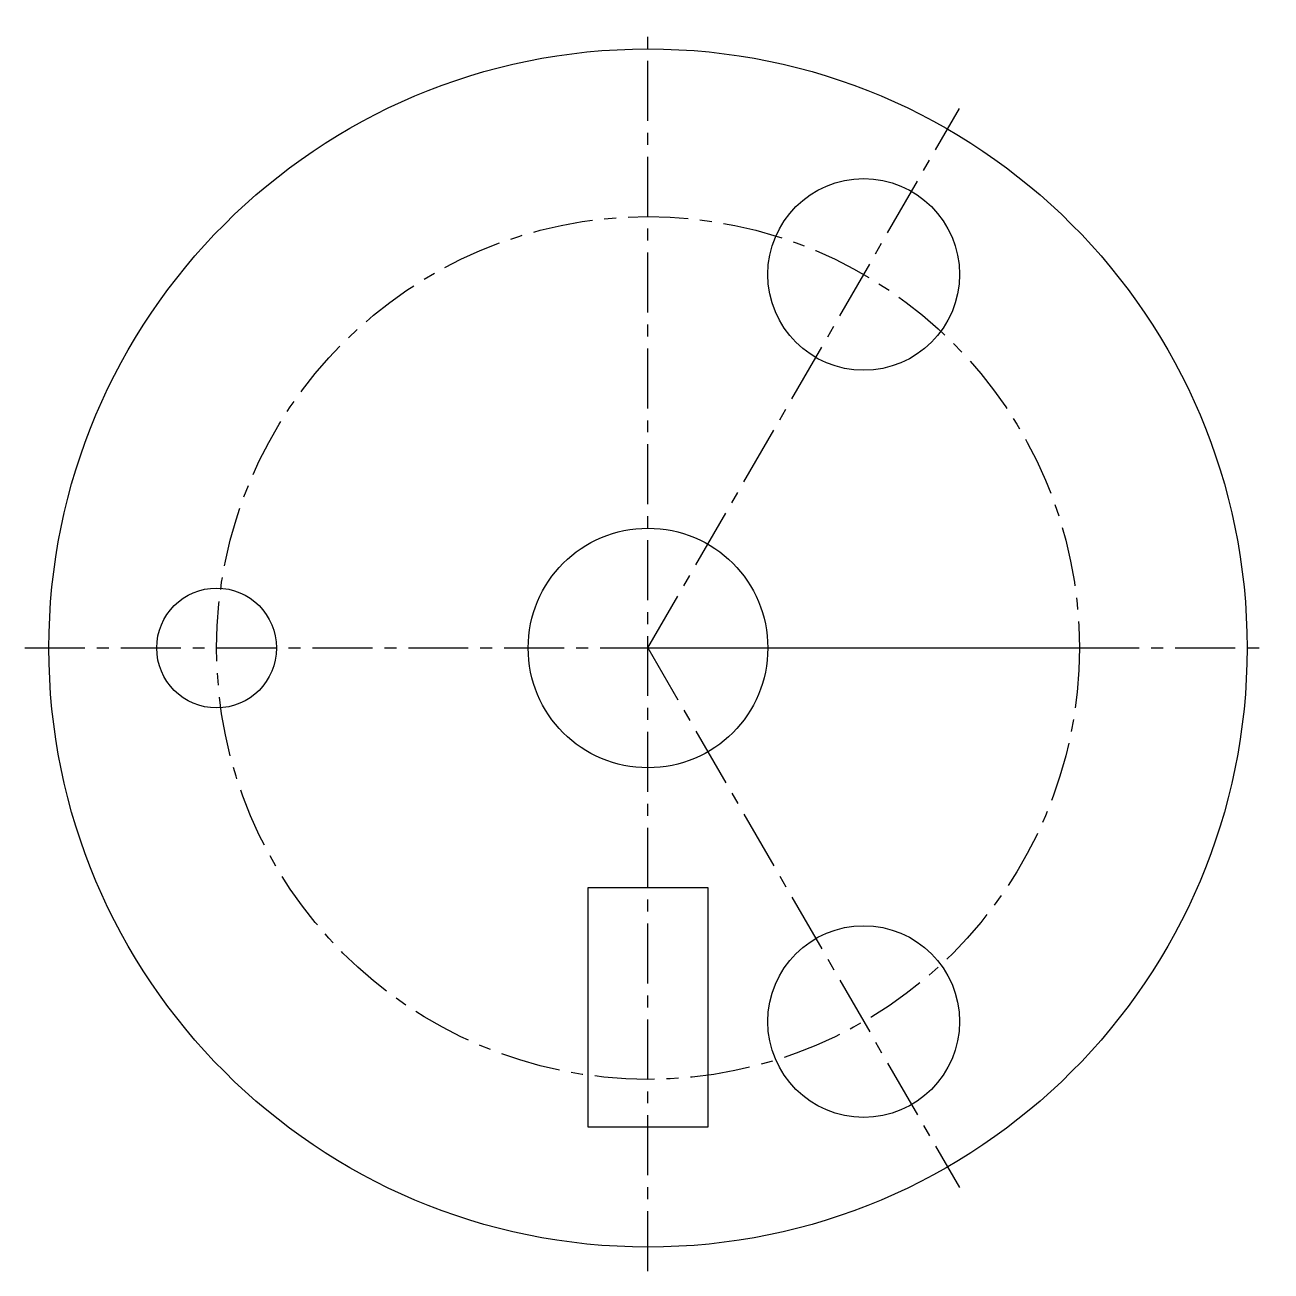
# Model space of a CAD drawing. Header units: millimetres. Extents: x -26 to 26, y -26 to 26.
import ezdxf

# ---------------------------------------------------------------- set-up
doc = ezdxf.new("R2010")
doc.units = ezdxf.units.MM
doc.header["$MEASUREMENT"] = 0
doc.linetypes.add('CENTERX2', pattern=[4, 2.5, -0.5, 0.5, -0.5])
doc.layers.add('Center', color=131, linetype='CENTERX2')
doc.layers.add('Visible', color=10, linetype='Continuous')

msp = doc.modelspace()

# ---------------------------------------------------------------- linework, layer by layer
at = {"layer": 'Center'}
for p, q in [((0, -26), (0, 26)), ((0, 0), (13, 22.517)), ((-26, 0), (26, 0)), ((0, 0), (13, -22.517))]:
    msp.add_line(p, q, dxfattribs=at)
msp.add_circle((0, 0), 18, dxfattribs=at)
at = {"layer": 'Visible'}
msp.add_line((0, 0), (20, 0), dxfattribs=at)
msp.add_lwpolyline([(-2.5, -10), (2.5, -10), (2.5, -20), (-2.5, -20)], close=True, dxfattribs=at)
for centre, radius in [((0, 0), 25), ((9, 15.588), 4), ((0, 0), 5), ((-18, 0), 2.5), ((9, -15.588), 4)]:
    msp.add_circle(centre, radius, dxfattribs=at)

doc.saveas('drawing.dxf')
